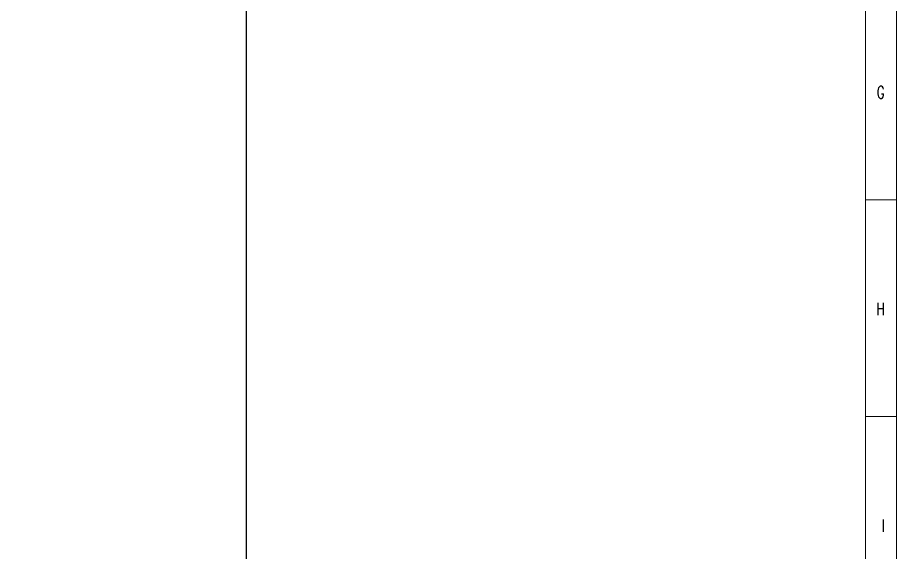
# Model space of a CAD drawing. Header units: inches. Extents: x -1128 to 651, y 96 to 845.
# Drawn here: x -544.2 to -474.6, y 696.7 to 739 of the extents above; entities that cross this region are included whole.
import ezdxf

# ---------------------------------------------------------------- set-up
doc = ezdxf.new("R2010")
doc.units = ezdxf.units.IN
doc.header["$MEASUREMENT"] = 0
doc.layers.add('Cables', color=7, linetype='Continuous', lineweight=0)
doc.layers.add('TEG BORDER', color=7, linetype='Continuous')
doc.styles.add('TEG BORDER', font='txt_qlt.shx', dxfattribs={"width": 0.7, "bigfont": 'hztxt.shx'})

# ---------------------------------------------------------------- blocks, each defined once
blk = doc.blocks.new('TEG BORDER A2')
for p, q in [((594, 175), (589, 175)), ((594, 140), (589, 140))]:
    blk.add_line(p, q)
at = {"color": 5, "lineweight": 15}
blk.add_lwpolyline([(0, 420), (594, 420), (594, 0), (0, 0)], close=True, dxfattribs=at)
blk.add_lwpolyline([(5, 415), (589, 415), (589, 5), (5, 5)], close=True)
at = {"layer": 'TEG BORDER'}
blk.add_line((489, 116), (489, 415), dxfattribs=at)
at = {"char_height": 2, "width": 2, "attachment_point": 3, "style": 'TEG BORDER'}
for s, insert in [('G', (592.09, 193.39)), ('H', (592.09, 158.39)), ('I', (592.09, 123.39))]:
    blk.add_mtext(s, dxfattribs=dict(at, insert=insert))

msp = doc.modelspace()

# ---------------------------------------------------------------- block references
at = {"layer": 'Cables', "color": 0, "xscale": 0.4897326461023622, "yscale": 0.4897326461023622, "zscale": 0.4897326461023622}
msp.add_blockref('TEG BORDER A2', (-765.506, 638.86), dxfattribs=at)

doc.saveas('drawing.dxf')
